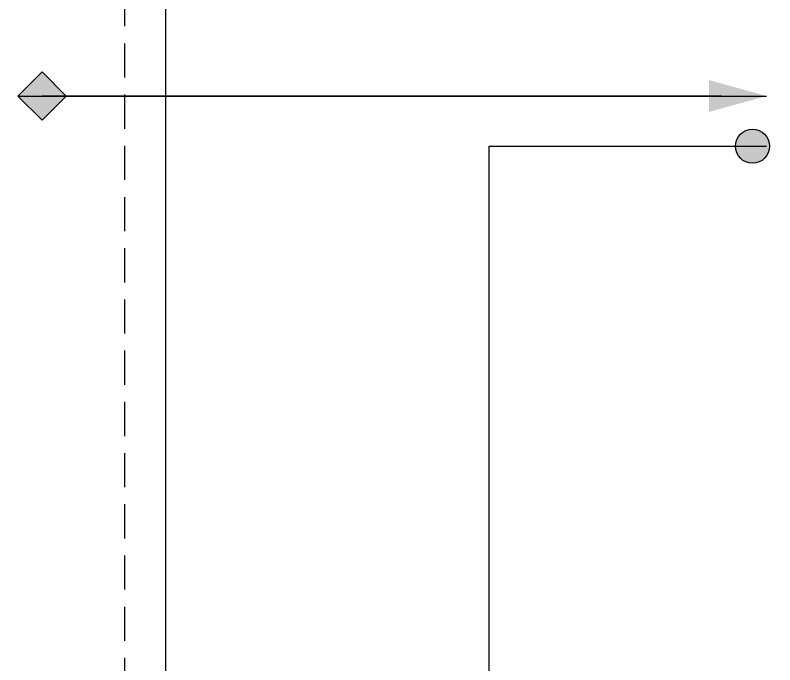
# Model space of a CAD drawing. Header units: millimetres. Extents: x 4 to 3929, y -454 to 587.
# Drawn here: x 1847.6 to 1958.9, y 185 to 280.1 of the extents above; entities that cross this region are included whole.
import ezdxf

# ---------------------------------------------------------------- set-up
doc = ezdxf.new("R2010")
doc.units = ezdxf.units.MM
doc.header["$LTSCALE"] = 10
doc.linetypes.add('A-DASHD01', pattern=[0.75, 0.5, -0.25])
doc.layers.add('CZ-LIN1', color=7, linetype='Continuous')
doc.layers.add('CZ-TABL-LIN1', color=4, linetype='Continuous')

# ---------------------------------------------------------------- blocks, each defined once
blk = doc.blocks.new('RE')
at = {"layer": 'CZ-LIN1'}
h = blk.add_hatch(color=256, dxfattribs=at)
h.dxf.hatch_style = 1
h.paths.add_polyline_path([(-3.54, 0), (0, 3.54), (3.54, 0), (0, -3.54)])
at = {"layer": 'CZ-LIN1', "flags": 128}
blk.add_lwpolyline([(-3.54, 0), (0, 3.54), (3.54, 0), (0, -3.54)], close=True, dxfattribs=at)
blk.add_lwpolyline([(-3.54, 0), (3.54, 0)], dxfattribs=at)
blk = doc.blocks.new('HA')
at = {"layer": 'CZ-LIN1'}
blk.add_solid([(-2.33, -8.42), (0, 0), (2.33, -8.42)], dxfattribs=at)
blk = doc.blocks.new('WO')
at = {"layer": 'CZ-LIN1'}
h = blk.add_hatch(color=256, dxfattribs=at)
h.dxf.hatch_style = 1
edge = h.paths.add_edge_path()
edge.add_arc((0, 0), 2.5, 0, 360)
blk.add_circle((0, 0), 2.5, dxfattribs=at)

msp = doc.modelspace()

# ---------------------------------------------------------------- linework, layer by layer
at = {"layer": 'CZ-LIN1'}
msp.add_line((1951.06, 268.3), (1851.53, 268.3), dxfattribs=at)
at = {"layer": 'CZ-LIN1', "flags": 128}
for points in [[(1851.53, 268.3), (1957.65, 268.3)], [(1963.66, 77.08), (1917.02, 77.08), (1917.02, 260.95), (1957.65, 260.95)]]:
    msp.add_lwpolyline(points, dxfattribs=at)
at = {"layer": 'CZ-TABL-LIN1', "flags": 128}
msp.add_lwpolyline([(1869.64, 448.62), (2264.45, 448.62), (2264.45, 3.08), (1869.64, 3.08)], close=True, dxfattribs=at)
at = {"layer": 'CZ-TABL-LIN1', "linetype": 'A-DASHD01'}
msp.add_lwpolyline([(1689.95, -383.8), (1689.95, 336.01), (1863.62, 336.01), (1863.62, -383.8)], close=True, dxfattribs=at)

# ---------------------------------------------------------------- block references
at = {"layer": 'CZ-LIN1'}
msp.add_blockref('WO', (1955.59, 260.95), dxfattribs=at)
at = {"layer": 'CZ-TABL-LIN1'}
msp.add_blockref('RE', (1851.53, 268.3), dxfattribs=at)
at = {"layer": 'CZ-TABL-LIN1', "rotation": 270}
msp.add_blockref('HA', (1957.65, 268.3), dxfattribs=at)

doc.saveas('drawing.dxf')
